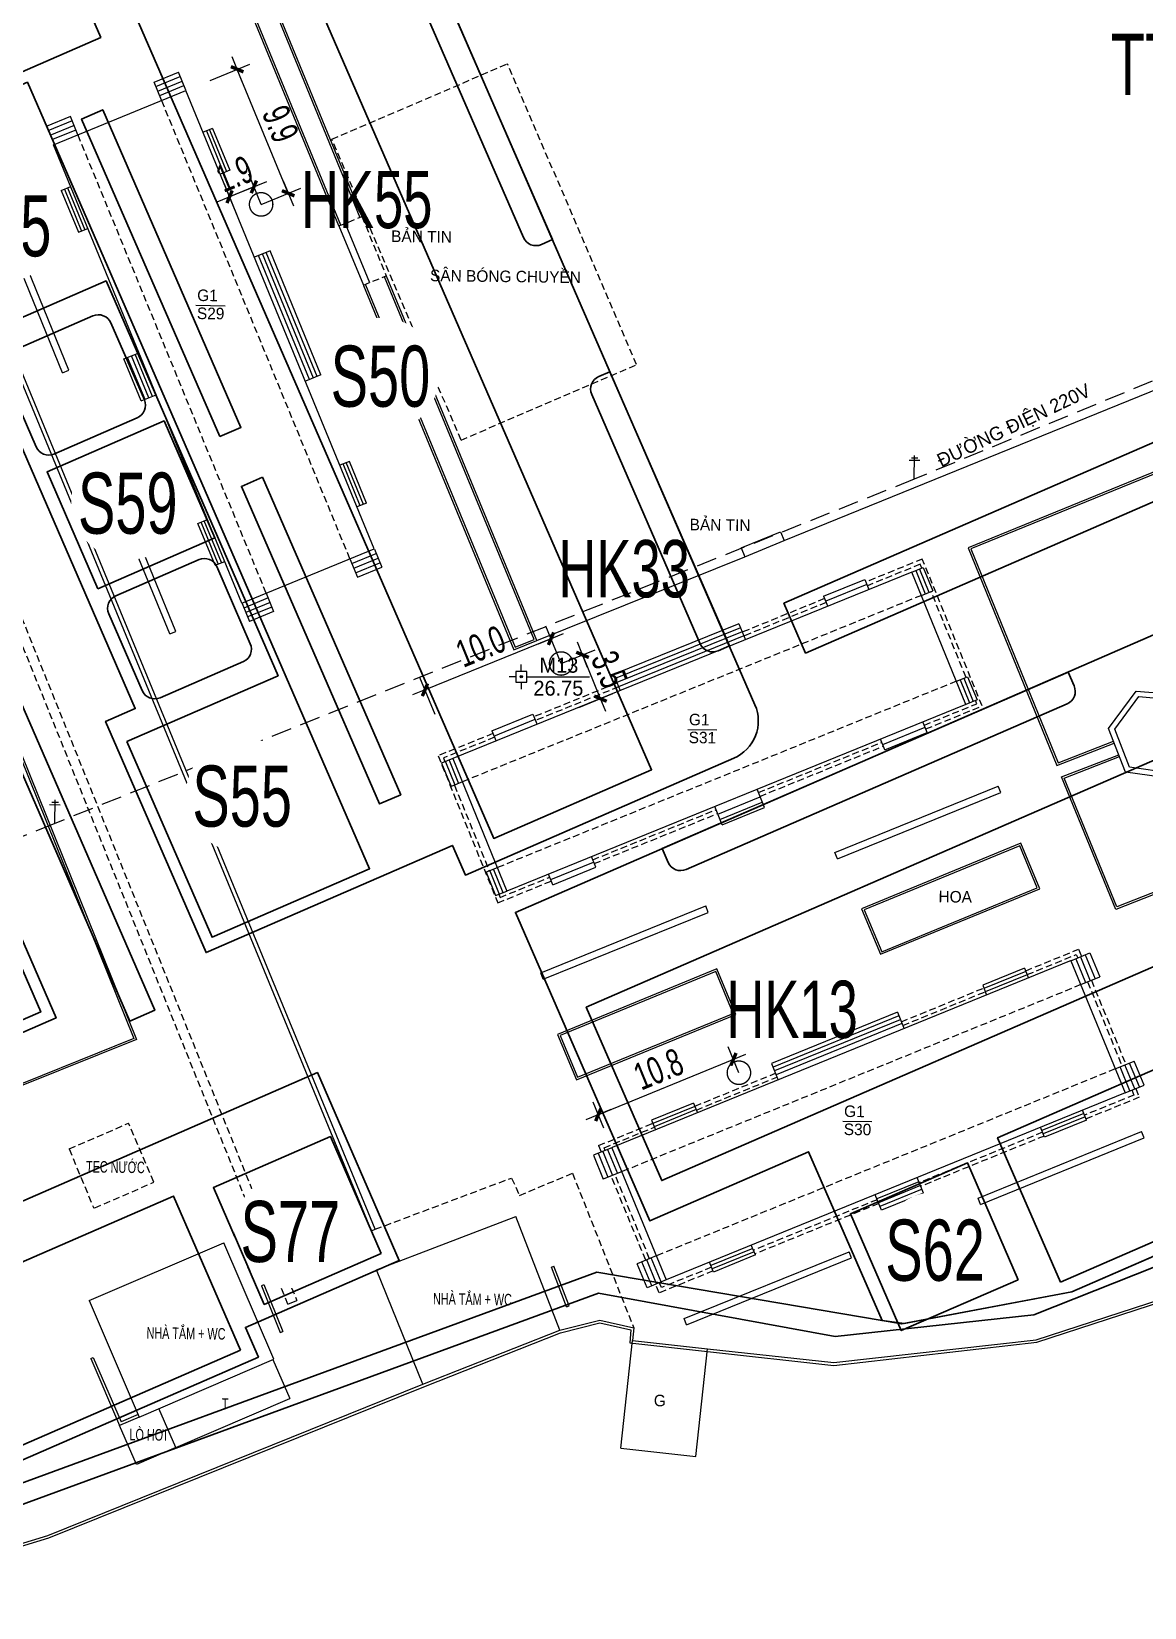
# Model space of a CAD drawing. Header units: inches. Extents: x 496359 to 501064, y 2374078 to 2377203.
# Drawn here: x 496846.4 to 496928.4, y 2376207.2 to 2376323.4 of the extents above; entities that cross this region are included whole.
import ezdxf
from ezdxf.enums import TextEntityAlignment as Align

# ---------------------------------------------------------------- set-up
doc = ezdxf.new("R2010")
doc.units = ezdxf.units.IN
doc.header["$MEASUREMENT"] = 0
doc.linetypes.add('DASHED', pattern=[0.75, 0.5, -0.25])
for name, color, linetype in [('cd', 7, 'Continuous'), ('chu', 6, 'Continuous'), ('MANH', 147, 'Continuous'), ('MOC - DC2', 1, 'Continuous')]:
    doc.layers.add(name, color=color, linetype=linetype)
for name, color, linetype, lineweight in [('EG Text2', 7, 'Continuous', 18), ('ISO', 252, 'Continuous', 20), ('LC Dim', 8, 'Continuous', 18), ('LC Net dam 1', 30, 'Continuous', 30), ('LC Net manh', 239, 'Continuous', 5)]:
    doc.layers.add(name, color=color, linetype=linetype, lineweight=lineweight)
doc.styles.add('dien giai', font='', dxfattribs={"width": 0.8})
doc.styles.add('EG Hai', font='')
doc.styles.add('style1', font='')
doc.styles.get('dien giai').set_extended_font_data('.VnArial NarrowH')
doc.styles.get('EG Hai').set_extended_font_data('.VnArial NarrowH')
doc.styles.get('style1').set_extended_font_data('.VnAvantH')
doc.dimstyles.new('DIM300', dxfattribs={"dimscale": 0.5, "dimtxt": 2, "dimasz": 0.007, "dimexe": 1, "dimexo": 0, "dimgap": 0.4, "dimtad": 1, "dimtoh": 1, "dimdec": 1, "dimzin": 1, "dimdsep": 46, "dimtxsty": 'dien giai', "dimblk": 'rowdim', "dimcen": 2.5, "dimclrd": 256, "dimclre": 256, "dimclrt": 2, "dimazin": 0, "dimtfac": 1, "dimtdec": 1, "dimtix": 1, "dimtmove": 2, "dimatfit": 0, "dimldrblk": 'dot leader', "dimfxl": 2, "dimtolj": 1, "dimtzin": 0, "dimlwd": -1, "dimlwe": -1, "dimarcsym": 1})

# ---------------------------------------------------------------- blocks, each defined once
blk = doc.blocks.new('cdien')
at = {"layer": 'cd', "extrusion": (-0.000518657, 0.000768986, 1)}
for p, q in [((-0.8, 2.78, 0), (0.76, 2.78, 0)), ((-0.46, 3.14, 0), (0.49, 3.14, 0)), ((0, 0), (0, 3.5, 0))]:
    blk.add_line(p, q, dxfattribs=at)
blk = doc.blocks.new('MOC')
at = {"layer": 'MOC - DC2'}
for points in [[(-0.4, 0), (-0.9, 0)], [(0, 0.4), (0, 0.9)], [(0.4, 0), (5.03, 0)], [(0, -0.4), (0, -0.9)]]:
    blk.add_lwpolyline(points, dxfattribs=at)
blk.add_lwpolyline([(-0.4, -0.4), (0.4, -0.4), (0.4, 0.4), (-0.4, 0.4)], close=True, dxfattribs=at)
blk.add_circle((0, 0), 0.0868, dxfattribs=at)
blk = doc.blocks.new('Nền HT mới')
at = {"layer": 'chu', "color": 6, "lineweight": 0, "elevation": -28.38}
for points in [[(130.99, 22.41), (133.14, 22.38)], [(167.23, -8.85), (169.38, -8.88)], [(178.66, -37.72), (180.81, -37.75)]]:
    blk.add_lwpolyline(points, dxfattribs=at)
at = {"layer": 'MANH', "lineweight": 0}
blk.add_line((129.5, -61.77, 1.36), (126.6, -63.02, 1.12), dxfattribs=at)
at = {"layer": 'MANH', "color": 1, "linetype": 'DASHED', "lineweight": 0, "ltscale": 3, "elevation": -28.38}
blk.add_lwpolyline([(296.55, 137.3), (308.63, 107.72), (320.94, 78.75), (295.28, 58.9), (270.43, 45.09), (239.68, 32.37), (209.79, 20.25), (183.93, 9.6), (120.59, -15.78), (90.69, -27.72), (65.23, -38.06), (38.28, -49.14), (9.68, -60.81), (-18.05, -71.82), (-45.98, -83.15), (-74.53, -95.17)], dxfattribs=at)
at = {"layer": 'MANH', "lineweight": 0, "elevation": -28.38}
for points in [[(141.53, 28.26), (134.04, 46.51), (135.72, 47.21), (143.22, 28.95)], [(141.67, 28.32), (134.23, 46.43), (135.64, 47.01), (143.08, 28.89)], [(143.93, -45.81), (108.56, 39.98)], [(144.2, -45.69), (108.83, 40.09)], [(127.91, 38.86), (129.7, 39.6)], [(130.24, 38.27), (129.7, 39.6)], [(128.46, 37.52), (127.91, 38.86)], [(128.04, 38.53), (129.83, 39.27)], [(128.18, 38.2), (129.97, 38.93)], [(128.32, 37.87), (130.11, 38.6)], [(120.5, 34.25), (130.25, 38.25)], [(144.13, 4.46), (130.25, 38.25)], [(121.74, 36.33), (119.95, 35.6)], [(122.29, 34.98), (121.74, 36.33)], [(121.88, 36), (120.08, 35.26)], [(122.01, 35.67), (120.22, 34.93)], [(122.15, 35.33), (120.36, 34.6)], [(132.22, 35.45), (131.52, 35.16)], [(131.76, 35.26), (133.02, 32.18)], [(131.99, 35.35), (133.25, 32.27)], [(132.22, 35.45), (133.48, 32.37)], [(134.38, 0.45), (120.5, 34.25)], [(133.48, 32.37), (132.79, 32.08)], [(121.07, 30.87), (121.77, 31.16)], [(121.07, 30.87), (122.33, 27.79)], [(121.3, 30.96), (122.57, 27.88)], [(121.53, 31.06), (122.8, 27.98)], [(122.33, 27.79), (123.03, 28.08)], [(141.53, 28.26), (143.33, 23.9)], [(141.99, 28.45), (143.79, 24.09)], [(121.17, 17.44), (117.8, 25.71)], [(121.63, 17.63), (118.26, 25.9)], [(136.45, 26.42), (135.3, 25.95)], [(139.37, 16.94), (135.61, 26.08)], [(139.65, 17.05), (135.89, 26.2)], [(139.92, 17.16), (136.17, 26.31)], [(140.2, 17.28), (136.45, 26.42)], [(143.34, 23.87), (154.43, -2.99), (156.11, -2.29), (145.03, 24.56)], [(143.48, 23.93), (154.51, -2.79), (155.92, -2.21), (144.89, 24.51)], [(174.33, 5.07), (215.58, 21.84)], [(125.69, 18.46), (126.8, 18.92)], [(127.51, 15.59), (126.24, 18.69)], [(127.79, 15.7), (126.52, 18.8)], [(121.17, 17.44), (121.63, 17.63)], [(126.96, 15.36), (125.69, 18.46)], [(127.24, 15.48), (125.96, 18.57)], [(140.2, 17.28), (139.06, 16.81)], [(126.96, 15.36), (128.07, 15.82)], [(142.3, 10.91), (141.6, 10.63)], [(143.1, 7.64), (141.83, 10.72)], [(143.33, 7.74), (142.06, 10.82)], [(143.56, 7.83), (142.3, 10.91)], [(124.11, 10.26), (124.58, 10.45)], [(129.06, -1.81), (124.11, 10.26)], [(129.52, -1.62), (124.58, 10.45)], [(204.27, -7.67), (208.62, -5.97), (201.98, 10.29), (187.89, 4.54), (194.44, -11.51), (198.67, -9.86)], [(204.22, -7.53), (208.42, -5.89), (201.9, 10.1), (188.09, 4.46), (194.52, -11.31), (198.61, -9.72)], [(143.56, 7.83), (142.86, 7.55)], [(131.14, 6.33), (131.84, 6.62)], [(132.41, 3.26), (131.14, 6.33)], [(132.64, 3.35), (131.38, 6.43)], [(132.87, 3.45), (131.61, 6.52)], [(171.17, 4.53), (174.06, 5.72)], [(171.44, 3.87), (174.33, 5.07)], [(174.06, 5.72), (174.33, 5.07)], [(132.41, 3.26), (133.11, 3.54)], [(134.38, 0.45), (144.13, 4.46)], [(142.34, 3.72), (142.89, 2.37)], [(142.48, 3.37), (144.27, 4.11)], [(142.62, 3.04), (144.41, 3.77)], [(144.14, 4.43), (144.68, 3.11)], [(156.11, -2.29), (171.44, 3.87)], [(171.17, 4.53), (171.44, 3.87)], [(142.75, 2.7), (144.55, 3.44)], [(142.89, 2.37), (144.68, 3.11)], [(183.76, 2.75), (149.93, -11)], [(183.76, 2.75), (184.59, 3.08)], [(187.72, -7.01), (183.76, 2.75)], [(184.04, 2.86), (184.73, 1.14)], [(184.31, 2.97), (185.01, 1.26)], [(184.59, 3.08), (185.29, 1.37)], [(136.17, 1.19), (136.72, -0.16)], [(177.24, 0.97), (180.29, 2.21)], [(180.44, 1.83), (177.4, 0.6)], [(180.29, 2.21), (180.59, 1.46)], [(184.45, 1.03), (185.29, 1.37)], [(134.39, 0.43), (134.93, -0.9)], [(136.31, 0.84), (134.52, 0.1)], [(136.45, 0.51), (134.66, -0.23)], [(136.59, 0.17), (134.79, -0.56)], [(177.24, 0.97), (177.55, 0.22)], [(136.72, -0.16), (134.93, -0.9)], [(171, -1.06), (161.77, -4.81)], [(171, -1.06), (171.48, -2.24)], [(129.06, -1.81), (129.52, -1.62)], [(171.12, -1.35), (161.89, -5.1)], [(171.24, -1.65), (162.01, -5.4)], [(171.36, -1.95), (162.13, -5.7)], [(161.77, -4.81), (162.25, -5.99)], [(187.03, -5.3), (187.86, -4.96)], [(187.3, -5.19), (188, -6.9)], [(187.58, -5.07), (188.28, -6.79)], [(187.86, -4.96), (188.56, -6.67)], [(188.56, -6.67), (187.72, -7.01)], [(204.63, -8.53), (208.97, -6.85), (212.97, -16.54), (198.77, -22.12), (194.77, -12.35), (199, -10.71)], [(152.8, -8.96), (155.83, -7.73)], [(152.95, -9.34), (155.98, -8.1)], [(187.72, -7.01), (153.9, -20.76)], [(155.83, -7.73), (156.14, -8.48)], [(204.68, -8.67), (208.88, -7.04), (212.77, -16.46), (198.85, -21.93), (194.97, -12.44), (199.05, -10.85)], [(152.8, -8.96), (153.11, -9.71)], [(181.6, -9.96), (184.73, -8.69)], [(181.76, -10.35), (184.89, -9.08)], [(184.89, -9.08), (184.57, -8.29)], [(181.76, -10.35), (181.44, -9.56)], [(149.93, -11), (149.1, -11.34)], [(149.1, -11.34), (149.8, -13.05)], [(149.38, -11.23), (150.07, -12.94)], [(149.66, -11.11), (150.35, -12.83)], [(149.93, -11), (153.9, -20.76)], [(150.63, -12.71), (149.8, -13.05)], [(169.45, -15.09), (172.57, -13.82)], [(172.89, -14.61), (172.34, -13.26)], [(178.07, -17.92), (190.12, -13.03)], [(178.26, -18.38), (190.31, -13.49)], [(190.31, -13.49), (190.12, -13.03)], [(169.77, -15.88), (169.22, -14.53)], [(169.61, -15.48), (172.73, -14.22)], [(169.77, -15.88), (172.89, -14.61)], [(191.79, -17.24), (180.03, -22.07), (181.45, -25.42), (193.17, -20.6), (191.79, -17.24)], [(160.45, -19.01), (160.13, -18.22)], [(178.26, -18.38), (178.07, -17.92)], [(153.2, -19.04), (152.37, -19.38)], [(152.37, -19.38), (153.07, -21.1)], [(152.65, -19.27), (153.34, -20.98)], [(152.93, -19.16), (153.62, -20.87)], [(157.3, -20.3), (156.98, -19.51)], [(157.14, -19.9), (160.29, -18.62)], [(157.3, -20.3), (160.45, -19.01)], [(153.07, -21.1), (153.9, -20.76)], [(156.4, -26.79), (168.56, -21.86)], [(168.75, -22.33), (168.56, -21.86)], [(156.59, -27.25), (168.75, -22.33)], [(195.47, -25.9), (196.87, -25.32)], [(196.52, -25.47), (197.25, -27.23)], [(196.87, -25.32), (197.59, -27.09)], [(169.39, -26.5), (157.63, -31.33), (159.04, -34.68), (170.77, -29.86), (169.39, -26.5)], [(195.49, -25.89), (161.67, -39.67)], [(192.06, -26.44), (188.97, -27.7)], [(192.15, -26.69), (189.06, -27.94)], [(192.06, -26.44), (192.35, -27.17)], [(195.47, -25.9), (199.46, -35.63)], [(195.83, -25.75), (196.55, -27.51)], [(196.18, -25.61), (196.9, -27.37)], [(156.59, -27.25), (156.4, -26.79)], [(188.97, -27.7), (189.26, -28.43)], [(192.25, -26.93), (189.16, -28.19)], [(196.19, -27.66), (197.59, -27.09)], [(182.68, -29.69), (173.4, -33.47)], [(182.79, -29.96), (173.52, -33.74)], [(182.68, -29.69), (183.18, -30.91)], [(182.9, -30.24), (173.63, -34.02)], [(183.02, -30.52), (173.74, -34.3)], [(173.4, -33.47), (173.9, -34.69)], [(198.74, -33.87), (200.14, -33.29)], [(200.17, -35.34), (199.45, -33.58)], [(200.52, -35.2), (199.79, -33.44)], [(200.86, -35.06), (200.14, -33.29)], [(199.82, -35.48), (199.1, -33.72)], [(199.46, -35.63), (165.64, -49.42)], [(199.46, -35.63), (200.86, -35.06)], [(167.66, -36.39), (164.57, -37.65)], [(167.76, -36.63), (164.67, -37.89)], [(167.85, -36.87), (164.76, -38.13)], [(167.66, -36.39), (167.95, -37.11)], [(196.42, -37.15), (193.33, -38.41)], [(196.62, -37.64), (196.32, -36.91)], [(164.57, -37.65), (164.86, -38.37)], [(193.53, -38.9), (193.23, -38.17)], [(196.52, -37.4), (193.43, -38.65)], [(196.62, -37.64), (193.53, -38.9)], [(188.63, -43.4), (200.68, -38.48)], [(188.82, -43.86), (200.87, -38.94)], [(200.87, -38.94), (200.68, -38.48)], [(161.69, -39.66), (160.29, -40.23)], [(160.29, -40.23), (161, -42)], [(160.64, -40.09), (161.35, -41.86)], [(160.98, -39.95), (161.7, -41.72)], [(161.33, -39.81), (162.05, -41.58)], [(161.65, -39.68), (165.64, -49.42)], [(162.41, -41.43), (161, -42)], [(184.27, -42.18), (181.17, -43.45)], [(184.38, -42.46), (181.28, -43.73)], [(184.5, -42.74), (181.4, -44)], [(184.61, -43.02), (184.14, -41.87)], [(181.51, -44.28), (181.04, -43.14)], [(184.61, -43.02), (181.51, -44.28)], [(188.82, -43.86), (188.63, -43.4)], [(144.3, -48.68), (154.57, -44.75)], [(157.8, -53.12), (154.57, -44.75)], [(143.93, -45.81), (144.2, -45.69)], [(123.12, -50.95), (133.05, -46.68)], [(136.74, -55.26), (133.05, -46.68)], [(166.96, -52.27), (179.13, -47.34)], [(172.02, -47.1), (168.93, -48.36)], [(172.12, -47.34), (169.03, -48.6)], [(172.22, -47.58), (169.13, -48.84)], [(172.22, -47.58), (171.92, -46.86)], [(179.31, -47.8), (179.13, -47.34)], [(147.71, -57.11), (144.3, -48.68)], [(157.19, -48.48), (157.37, -48.41)], [(158.3, -51.4), (157.19, -48.48)], [(158.49, -51.33), (157.37, -48.41)], [(164.91, -47.65), (163.51, -48.24)], [(164.24, -50), (163.51, -48.24)], [(164.59, -49.85), (163.86, -48.09)], [(164.94, -49.71), (164.21, -47.95)], [(165.28, -49.57), (164.55, -47.8)], [(167.15, -52.73), (179.31, -47.8)], [(169.13, -48.84), (168.83, -48.12)], [(135.82, -49.85), (136, -49.77)], [(135.82, -49.85), (137.2, -53.29)], [(136, -49.77), (137.39, -53.22)], [(165.64, -49.42), (164.24, -50)], [(123.12, -50.95), (126.81, -59.53)], [(137.77, -51.22), (138.42, -50.94)], [(158.3, -51.4), (158.49, -51.33)], [(167.15, -52.73), (166.96, -52.27)], [(137.2, -53.29), (137.39, -53.22)], [(162.3, -61.83), (163.17, -53.88)], [(163.17, -53.88), (168.7, -54.49)], [(167.83, -62.44), (168.7, -54.49)], [(123.25, -55.22), (123.43, -55.14)], [(123.25, -55.22), (125.37, -60.15)], [(123.43, -55.14), (125.47, -59.88)], [(126.81, -59.53), (136.74, -55.26)], [(136.66, -55.29), (137.9, -58.17)], [(129.5, -61.77), (128.27, -58.9)], [(129.51, -61.78), (137.9, -58.17)], [(126.81, -59.53), (125.37, -60.15)], [(126.6, -63.02), (125.37, -60.15)], [(126.73, -59.34), (125.47, -59.88)], [(162.3, -61.83), (167.83, -62.44)]]:
    blk.add_lwpolyline(points, dxfattribs=at)
at = {"layer": 'MANH', "color": 5, "linetype": 'DASHED', "lineweight": 0, "elevation": -28.38}
for points in [[(137.77, -51.22), (100.68, 40.86), (101.33, 41.14), (138.42, -50.94)], [(188.93, -7.12), (184.52, 3.71), (180.36, 2.02)], [(184.48, 3.04), (184.36, 3.32), (180.47, 1.74)], [(187.74, -5.01), (185.17, 1.32)], [(177.32, 0.79), (171.25, -1.68)], [(177.43, 0.51), (171.37, -1.96)], [(162.02, -5.43), (155.91, -7.92)], [(162.14, -5.71), (156.02, -8.19)], [(184.67, -8.53), (188.54, -6.96)], [(188.54, -6.96), (188.44, -6.72)], [(184.78, -8.81), (188.93, -7.12)], [(152.88, -9.15), (148.84, -10.79)], [(152.99, -9.43), (149.23, -10.95)], [(172.44, -13.5), (181.54, -9.8)], [(172.55, -13.78), (181.65, -10.08)], [(148.84, -10.79), (153.24, -21.63), (157.19, -20.02)], [(149.23, -10.95), (149.34, -11.24)], [(150.04, -12.95), (152.61, -19.28)], [(160.23, -18.46), (169.31, -14.77)], [(160.34, -18.74), (169.43, -15.05)], [(153.31, -21), (153.4, -21.23), (157.07, -19.74)], [(192.14, -26.64), (196.04, -25.05), (196.25, -25.58)], [(192.25, -26.92), (195.87, -25.44), (195.98, -25.69)], [(196.7, -27.45), (199.24, -33.66)], [(196.98, -27.34), (199.52, -33.55)], [(182.97, -30.4), (189.05, -27.91)], [(183.08, -30.67), (189.16, -28.18)], [(167.75, -36.62), (173.7, -34.19)], [(167.87, -36.9), (173.81, -34.47)], [(199.97, -35.42), (200.12, -35.8), (196.47, -37.28)], [(200.25, -35.31), (200.51, -35.96), (196.59, -37.56)], [(160.87, -40), (160.67, -39.52), (164.66, -37.88)], [(161.15, -39.89), (161.07, -39.68), (164.78, -38.16)], [(193.38, -38.54), (184.3, -42.25)], [(193.5, -38.82), (184.41, -42.52)], [(164.14, -47.97), (161.59, -41.76)], [(164.42, -47.86), (161.87, -41.65)], [(181.19, -43.51), (172.08, -47.23)], [(181.31, -43.79), (172.19, -47.5)], [(169.1, -48.76), (165.13, -50.38)], [(168.98, -48.49), (165.29, -49.99), (165.14, -49.62)], [(165.13, -50.38), (164.87, -49.74)]]:
    blk.add_lwpolyline(points, dxfattribs=at)
at = {"layer": 'MANH', "linetype": 'DASHED', "lineweight": 0, "elevation": -28.38}
for points in [[(141.01, 34.65), (153.95, 40.21)], [(163.47, 18.04), (153.95, 40.21)], [(142.34, 3.72), (128.46, 37.52)], [(136.17, 1.19), (122.29, 34.98)], [(150.53, 12.48), (141.01, 34.65)], [(141.53, 28.26), (143.22, 28.95)], [(143.22, 28.95), (145.02, 24.59)], [(143.33, 23.9), (145.02, 24.59)], [(150.53, 12.48), (163.47, 18.04)], [(184.45, 1.03), (150.63, -12.71)], [(187.03, -5.3), (153.2, -19.04)], [(196.21, -27.66), (162.39, -41.44)], [(198.74, -33.87), (164.92, -47.65)], [(121.65, -39.77), (126.02, -37.87)], [(127.9, -42.22), (126.02, -37.87)], [(121.65, -39.77), (123.46, -44.14)], [(123.53, -44.11), (127.9, -42.22)]]:
    blk.add_lwpolyline(points, dxfattribs=at)
at = {"layer": 'MANH', "lineweight": 0, "elevation": -28.38}
for points in [[(115.47, -36.18), (87.8, 32.33), (98.84, 37.14), (126.61, -31.71)], [(115.55, -35.99), (87.99, 32.25), (98.76, 36.95), (126.42, -31.63)], [(198.24, -8.77), (200.29, -6.02), (203.71, -6.31), (205.16, -9.82), (203.04, -12.48), (199.5, -12)], [(198.7, -8.83), (200.48, -6.43), (203.44, -6.69), (204.7, -9.76), (202.87, -12.06), (199.79, -11.63)], [(191.71, -17.43), (180.23, -22.15), (181.53, -25.23), (192.98, -20.52)], [(169.31, -26.7), (157.83, -31.41), (159.12, -34.49), (170.57, -29.78)]]:
    blk.add_lwpolyline(points, close=True, dxfattribs=at)
at = {"layer": 'MANH', "color": 3, "linetype": 'DASHED', "lineweight": 0, "elevation": -28.38}
blk.add_lwpolyline([(144.2, -45.69), (154.25, -41.91), (154.83, -43.19), (158.74, -41.56), (163.25, -52.95)], dxfattribs=at)
at = {"layer": 'MANH', "color": 4, "lineweight": 0, "elevation": -28.38}
for points in [[(103.9, -73.39), (120.14, -68.44), (147.78, -57.3), (157.86, -53.31), (160.75, -52.59), (163.03, -53.11), (162.96, -54.06), (168.68, -54.69), (178, -55.72), (192.96, -54.02), (207.53, -49.28), (207.54, -48.54), (210.2, -47.37), (211.77, -47.15)], [(103.83, -73.21), (120.07, -68.25), (120.07, -68.25), (120.07, -68.25), (147.71, -57.11), (157.8, -53.12), (160.75, -52.38), (163.25, -52.95), (163.17, -53.88), (168.7, -54.49), (178, -55.52), (192.92, -53.83), (207.33, -49.14), (207.34, -48.41), (210.12, -47.18), (211.59, -47)]]:
    blk.add_lwpolyline(points, dxfattribs=at)
at = {"layer": 'MOC - DC2', "lineweight": 0}
blk.add_point((154.97, -4.97, -1.63), dxfattribs=at)
at = {"layer": 'cd', "lineweight": 0, "xscale": 0.5, "yscale": 0.5, "zscale": 0.5, "rotation": 359.2672157837458}
for p in [(183.93, 9.6, -0.62), (120.59, -15.78, 0.83)]:
    blk.add_blockref('cdien', p, dxfattribs=at)
at = {"layer": 'MOC - DC2', "lineweight": 0}
blk.add_blockref('MOC', (154.97, -4.97, -1.63), dxfattribs=at)
at = {"layer": 'chu', "color": 6, "lineweight": 0, "style": 'style1'}
for s, height, rotation, p in [('b¶n tin', 0.85, 359.2672, (145.37, 27.08, -28.38)), ('S¢N BãNG CHUYÒN', 0.85, 359.2672, (148.24, 24.19, -57.74)), ('G1', 0.85, 359.2672, (131.08, 22.73, -28.38)), ('S29', 0.85, 359.2672, (131.06, 21.4, -28.38)), ('§¦êNG §IÖN 220V', 1, 25.5934, (185.91, 10.46, -55.15)), ('b¶n tin', 0.85, 359.2672, (167.37, 5.83, -28.38)), ('G1', 0.85, 359.2672, (167.32, -8.54, -28.38)), ('S31', 0.85, 359.2672, (167.3, -9.86, -28.38)), ('hoa', 0.85, 359.2672, (185.71, -21.59, -56.15)), ('G1', 0.85, 359.2672, (178.75, -37.41, -28.38)), ('S30', 0.85, 359.2672, (178.73, -38.74, -28.38)), ('G', 0.85, 359.2672, (164.73, -58.73, -28.38))]:
    blk.add_text(s, height=height, rotation=rotation, dxfattribs=at).set_placement(p)
at = {"layer": 'chu', "color": 6, "lineweight": 0, "style": 'style1', "width": 0.7}
for s, p in [('tec N¦íC', (122.89, -41.5, -28.38)), ('NHµ T¾M + WC', (148.46, -51.23, -28.38)), ('NHµ T¾M + WC', (127.35, -53.75, -28.38)), ('T', (132.89, -58.99, -28.38)), ('Lß H¥I', (126.09, -61.24, -28.38))]:
    blk.add_text(s, height=0.85, rotation=359.2672, dxfattribs=at).set_placement(p)
at = {"layer": 'MOC - DC2', "lineweight": 0, "style": 'style1'}
for s, p in [('M13', (156.31, -4.67, -1.63)), ('26.75', (155.86, -6.36, -1.63))]:
    blk.add_text(s, height=1.1, dxfattribs=at).set_placement(p)
blk = doc.blocks.new('rowdim')
blk.add_line((-200, 0), (200, 0))
at = {"const_width": 50}
blk.add_lwpolyline([(-71, -71), (71, 71)], dxfattribs=at)
blk = doc.blocks.new('*D390')
at = {"layer": 'Defpoints', "color": 0, "transparency": 16777216}
for p in [(496898.52, 2376246.62), (496888.16, 2376243.52), (496888.57, 2376242.54)]:
    blk.add_point(p, dxfattribs=at)
at = {"layer": 'LC Dim', "transparency": 16777216}
for p, q in [((496898.12, 2376247.6), (496888.17, 2376243.52)), ((496898.52, 2376246.62), (496897.74, 2376248.53)), ((496888.57, 2376242.54), (496887.78, 2376244.45))]:
    blk.add_line(p, q, dxfattribs=at)
at = {"layer": 'LC Dim', "transparency": 16777216, "xscale": 0.005, "yscale": 0.005, "zscale": 0.005}
for p, rotation in [((496898.12, 2376247.61), 22.29345964971501), ((496888.16, 2376243.52), 202.293459649715)]:
    blk.add_blockref('rowdim', p, dxfattribs=dict(at, rotation=rotation))
at = {"layer": 'LC Dim', "color": 2, "transparency": 16777216, "insert": (496892.6, 2376246.88), "char_height": 2, "attachment_point": 5, "rotation": 22.2935, "style": 'dien giai'}
blk.add_mtext('\\A1;10.8', dxfattribs=at)
blk = doc.blocks.new('dot leader')
at = {"const_width": 50}
blk.add_lwpolyline([(-25, 0, 1), (25, 0, 1)], format="xyb", close=True, dxfattribs=at)
blk = doc.blocks.new('*D391')
at = {"layer": 'Defpoints', "color": 0, "transparency": 16777216}
for p in [(496885.42, 2376276.78), (496875.39, 2376274.84), (496876.14, 2376273.01)]:
    blk.add_point(p, dxfattribs=at)
at = {"layer": 'LC Dim', "transparency": 16777216}
for p, q in [((496885.42, 2376276.78), (496884.3, 2376279.54)), ((496884.67, 2376278.61), (496875.4, 2376274.84)), ((496876.14, 2376273.01), (496875.02, 2376275.76))]:
    blk.add_line(p, q, dxfattribs=at)
at = {"layer": 'LC Dim', "transparency": 16777216, "xscale": 0.005, "yscale": 0.005, "zscale": 0.005}
for p, rotation in [((496884.68, 2376278.61), 22.11632298262093), ((496875.39, 2376274.84), 202.1163229826209)]:
    blk.add_blockref('rowdim', p, dxfattribs=dict(at, rotation=rotation))
at = {"layer": 'LC Dim', "color": 2, "transparency": 16777216, "insert": (496879.5, 2376278.04), "char_height": 2, "attachment_point": 5, "rotation": 22.1163, "style": 'dien giai'}
blk.add_mtext('\\A1;10.0', dxfattribs=at)
blk = doc.blocks.new('*D392')
at = {"layer": 'Defpoints', "color": 0, "transparency": 16777216}
for p in [(496885.42, 2376276.78), (496888.32, 2376274.19), (496886.74, 2376273.55)]:
    blk.add_point(p, dxfattribs=at)
at = {"layer": 'LC Dim', "transparency": 16777216}
for p, q in [((496885.42, 2376276.78), (496887.93, 2376277.8)), ((496887, 2376277.42), (496888.31, 2376274.19)), ((496886.74, 2376273.55), (496889.24, 2376274.57))]:
    blk.add_line(p, q, dxfattribs=at)
at = {"layer": 'LC Dim', "transparency": 16777216, "xscale": 0.005, "yscale": 0.005, "zscale": 0.005}
for p, rotation in [((496887, 2376277.42), 112.1163229846994), ((496888.32, 2376274.19), 292.1163229846994)]:
    blk.add_blockref('rowdim', p, dxfattribs=dict(at, rotation=rotation))
at = {"layer": 'LC Dim', "color": 2, "transparency": 16777216, "insert": (496888.98, 2376276.34), "char_height": 2, "attachment_point": 5, "rotation": 292.1163, "style": 'dien giai'}
blk.add_mtext('\\A1;3.5', dxfattribs=at)
blk = doc.blocks.new('*D393')
at = {"layer": 'Defpoints', "color": 0, "transparency": 16777216}
for p in [(496859.56, 2376319.76), (496861.55, 2376320.58), (496863.31, 2376310.62)]:
    blk.add_point(p, dxfattribs=at)
at = {"layer": 'LC Dim', "transparency": 16777216}
for p, q in [((496859.56, 2376319.76), (496862.48, 2376320.96)), ((496865.3, 2376311.44), (496861.55, 2376320.57)), ((496863.31, 2376310.62), (496866.23, 2376311.82))]:
    blk.add_line(p, q, dxfattribs=at)
at = {"layer": 'LC Dim', "transparency": 16777216, "xscale": 0.005, "yscale": 0.005, "zscale": 0.005}
for p, rotation in [((496861.55, 2376320.58), 112.3253636338971), ((496865.31, 2376311.44), 292.325363633897)]:
    blk.add_blockref('rowdim', p, dxfattribs=dict(at, rotation=rotation))
at = {"layer": 'LC Dim', "color": 2, "transparency": 16777216, "insert": (496864.74, 2376316.55), "char_height": 2, "attachment_point": 5, "rotation": 292.3254, "style": 'dien giai'}
blk.add_mtext('\\A1;9.9', dxfattribs=at)
blk = doc.blocks.new('*D394')
at = {"layer": 'Defpoints', "color": 0, "transparency": 16777216}
for p in [(496860.99, 2376311.18), (496863.31, 2376310.62), (496861.52, 2376309.88)]:
    blk.add_point(p, dxfattribs=at)
at = {"layer": 'LC Dim', "transparency": 16777216}
for p, q in [((496863.31, 2376310.62), (496862.4, 2376312.84)), ((496861.52, 2376309.88), (496860.61, 2376312.1)), ((496862.78, 2376311.91), (496860.99, 2376311.18)), ((496862.79, 2376311.91), (496862.79, 2376311.92)), ((496860.99, 2376311.17), (496860.98, 2376311.17))]:
    blk.add_line(p, q, dxfattribs=at)
at = {"layer": 'LC Dim', "transparency": 16777216, "xscale": 0.005, "yscale": 0.005, "zscale": 0.005}
for p, rotation in [((496862.78, 2376311.91), 202.3253636293935), ((496860.99, 2376311.18), 22.3253636293935)]:
    blk.add_blockref('rowdim', p, dxfattribs=dict(at, rotation=rotation))
at = {"layer": 'LC Dim', "color": 2, "transparency": 16777216, "insert": (496861.35, 2376312.86), "char_height": 2, "attachment_point": 5, "rotation": 22.3254, "style": 'dien giai'}
blk.add_mtext('\\A1;1.9', dxfattribs=at)

msp = doc.modelspace()

# ---------------------------------------------------------------- linework, layer by layer
at = {"layer": 'LC Net dam 1'}
for points in [[(496884.79, 2376308.02), (496876.08, 2376328.03), (496875.26, 2376327.67, 0.414214), (496874.74, 2376326.35), (496882.65, 2376308.18, 0.414214), (496883.97, 2376307.66)], [(496897.82, 2376278.08), (496897, 2376277.72, -0.414214), (496895.68, 2376278.24), (496887.68, 2376296.61, -0.414214), (496888.2, 2376297.93), (496889.02, 2376298.29)], [(496922.78, 2376276.15), (496892.87, 2376263.14), (496893.32, 2376262.11, 0.414214), (496894.63, 2376261.6), (496922.71, 2376273.81, 0.414214), (496923.23, 2376275.13)]]:
    msp.add_lwpolyline(points, format="xyb", close=True, dxfattribs=at)
for points in [[(496860.27, 2376293.5), (496850.08, 2376316.91), (496851.64, 2376317.59), (496861.83, 2376294.18)], [(496975.07, 2376308.72), (496973.47, 2376312.39), (496901.84, 2376281.22), (496903.44, 2376277.55)], [(496973.95, 2376273.96), (496968.38, 2376286.74), (496887.28, 2376251.45), (496892.84, 2376238.67)]]:
    msp.add_lwpolyline(points, close=True, dxfattribs=at)
at = {"layer": 'LC Net dam 1', "const_width": 0.1}
for points in [[(496862.45, 2376310.62, 1), (496864.18, 2376310.62, 1)], [(496884.56, 2376276.78, 1), (496886.28, 2376276.78, 1)], [(496897.66, 2376246.62, 1), (496899.39, 2376246.62, 1)]]:
    msp.add_lwpolyline(points, format="xyb", close=True, dxfattribs=at)

# ---------------------------------------------------------------- block references
at = {"layer": 'LC Net manh'}
msp.add_blockref('Nền HT mới', (496727.52, 2376280.77, 2.92), dxfattribs=at)

# ---------------------------------------------------------------- texts
at = {"layer": 'EG Text2', "style": 'EG Hai', "width": 0.8}
for s, p in [('hk55', (496871.1, 2376310.98, -25.45)), ('hk33', (496890.07, 2376283.77, 55.69)), ('hk13', (496902.45, 2376251.29, -0.04))]:
    msp.add_text(s, height=4.224, rotation=0, dxfattribs=at).set_placement(p, align=Align.MIDDLE_CENTER)

# ---------------------------------------------------------------- dimensions: what is measured, and where the dimension line sits
at = {"layer": 'LC Dim'}
for p1, p2, distance, picture, middle in [((496863.31, 2376310.62, -25.45), (496859.56, 2376319.76, -25.45), -2.16, '*D393', (496864.74, 2376316.55, -25.45)), ((496863.31, 2376310.62, -25.45), (496861.52, 2376309.88, -25.45), -1.4, '*D394', (496861.35, 2376312.86, -25.45)), ((496885.42, 2376276.78, -25.45), (496876.14, 2376273.01, -25.45), -1.98, '*D391', (496879.5, 2376278.04, -25.45)), ((496885.42, 2376276.78, -25.45), (496886.74, 2376273.55, -25.45), 1.71, '*D392', (496888.98, 2376276.34, -25.45)), ((496898.52, 2376246.62, -25.45), (496888.57, 2376242.54, -25.45), -1.06, '*D390', (496892.6, 2376246.88, -25.45))]:
    dim = msp.add_aligned_dim(p1=p1, p2=p2, distance=distance, dimstyle='DIM300', override={"dimscale": 1, "dimasz": 0.005, "dimpost": ''}, dxfattribs=at)
    dim.commit()
    dim.dimension.update_dxf_attribs({"geometry": picture, "text_midpoint": middle})

# ---------------------------------------------------------------- next in the draw order: wipeouts: each hides what was drawn before it
at = {"ltscale": 500}
for points, z in [([(496926.68, 2376318), (496926.21, 2376318.55), (496925.96, 2376318.95), (496925.73, 2376319.44), (496925.56, 2376319.97), (496925.46, 2376320.46), (496925.43, 2376320.9), (496925.45, 2376321.43), (496925.51, 2376321.83), (496925.67, 2376322.41), (496925.8, 2376322.72), (496926.02, 2376323.16), (496926.28, 2376323.55), (496926.66, 2376323.99), (496927.07, 2376324.35), (496927.54, 2376324.67), (496928, 2376324.9), (496928.43, 2376325.06), (496928.83, 2376325.16), (496929.33, 2376325.23), (496929.77, 2376325.24), (496930.18, 2376325.21), (496930.72, 2376325.11), (496931.13, 2376324.98), (496931.51, 2376324.82), (496932.1, 2376324.47), (496932.36, 2376324.28), (496932.66, 2376324.01), (496932.91, 2376323.73), (496933.18, 2376323.38), (496933.42, 2376322.97), (496933.58, 2376322.63), (496933.71, 2376322.28), (496933.83, 2376321.82), (496933.89, 2376321.42), (496933.9, 2376320.84), (496933.85, 2376320.29), (496933.75, 2376319.86), (496933.63, 2376319.51), (496933.44, 2376319.06), (496933.22, 2376318.68), (496933.01, 2376318.4), (496932.67, 2376318.01), (496932.41, 2376317.77), (496932, 2376317.46), (496931.72, 2376317.29), (496931.47, 2376317.17), (496931.17, 2376317.04), (496930.82, 2376316.92), (496930.49, 2376316.84), (496930.14, 2376316.79), (496929.79, 2376316.77), (496929.5, 2376316.77), (496929.07, 2376316.81), (496928.7, 2376316.88), (496928.3, 2376316.99), (496927.9, 2376317.15), (496927.43, 2376317.41), (496927.21, 2376317.55), (496926.9, 2376317.79)], -318.99), ([(496841.27, 2376306.1), (496840.81, 2376306.65), (496840.56, 2376307.05), (496840.32, 2376307.55), (496840.15, 2376308.08), (496840.06, 2376308.57), (496840.03, 2376309.01), (496840.05, 2376309.54), (496840.11, 2376309.94), (496840.27, 2376310.52), (496840.39, 2376310.83), (496840.61, 2376311.26), (496840.88, 2376311.66), (496841.26, 2376312.1), (496841.67, 2376312.46), (496842.14, 2376312.77), (496842.59, 2376313), (496843.03, 2376313.16), (496843.42, 2376313.26), (496843.93, 2376313.33), (496844.36, 2376313.34), (496844.77, 2376313.31), (496845.31, 2376313.21), (496845.72, 2376313.09), (496846.11, 2376312.92), (496846.7, 2376312.58), (496846.96, 2376312.38), (496847.25, 2376312.11), (496847.51, 2376311.84), (496847.77, 2376311.49), (496848.02, 2376311.07), (496848.18, 2376310.73), (496848.31, 2376310.38), (496848.42, 2376309.93), (496848.48, 2376309.53), (496848.5, 2376308.95), (496848.44, 2376308.4), (496848.34, 2376307.96), (496848.23, 2376307.61), (496848.03, 2376307.17), (496847.81, 2376306.79), (496847.61, 2376306.5), (496847.27, 2376306.12), (496847, 2376305.88), (496846.6, 2376305.57), (496846.32, 2376305.4), (496846.07, 2376305.27), (496845.76, 2376305.14), (496845.41, 2376305.03), (496845.08, 2376304.95), (496844.73, 2376304.9), (496844.38, 2376304.87), (496844.09, 2376304.87), (496843.66, 2376304.91), (496843.3, 2376304.98), (496842.89, 2376305.1), (496842.5, 2376305.25), (496842.02, 2376305.51), (496841.8, 2376305.66), (496841.5, 2376305.9)], -258.76), ([(496869.2, 2376295.02), (496868.73, 2376295.57), (496868.48, 2376295.97), (496868.25, 2376296.47), (496868.08, 2376296.99), (496867.99, 2376297.49), (496867.95, 2376297.93), (496867.97, 2376298.45), (496868.04, 2376298.86), (496868.19, 2376299.43), (496868.32, 2376299.75), (496868.54, 2376300.18), (496868.81, 2376300.58), (496869.19, 2376301.01), (496869.59, 2376301.37), (496870.06, 2376301.69), (496870.52, 2376301.92), (496870.95, 2376302.08), (496871.35, 2376302.18), (496871.85, 2376302.25), (496872.29, 2376302.26), (496872.7, 2376302.23), (496873.24, 2376302.13), (496873.65, 2376302), (496874.03, 2376301.84), (496874.62, 2376301.49), (496874.88, 2376301.3), (496875.18, 2376301.03), (496875.43, 2376300.75), (496875.7, 2376300.4), (496875.95, 2376299.99), (496876.1, 2376299.65), (496876.23, 2376299.3), (496876.35, 2376298.85), (496876.41, 2376298.44), (496876.43, 2376297.86), (496876.37, 2376297.31), (496876.27, 2376296.88), (496876.16, 2376296.53), (496875.96, 2376296.08), (496875.74, 2376295.71), (496875.53, 2376295.42), (496875.19, 2376295.03), (496874.93, 2376294.79), (496874.52, 2376294.49), (496874.24, 2376294.32), (496873.99, 2376294.19), (496873.69, 2376294.06), (496873.34, 2376293.94), (496873.01, 2376293.87), (496872.66, 2376293.81), (496872.31, 2376293.79), (496872.02, 2376293.79), (496871.59, 2376293.83), (496871.22, 2376293.9), (496870.82, 2376294.01), (496870.42, 2376294.17), (496869.95, 2376294.43), (496869.73, 2376294.57), (496869.42, 2376294.81)], -292.38), ([(496850.58, 2376285.66), (496850.11, 2376286.21), (496849.86, 2376286.61), (496849.63, 2376287.11), (496849.46, 2376287.63), (496849.36, 2376288.13), (496849.33, 2376288.57), (496849.35, 2376289.09), (496849.41, 2376289.5), (496849.57, 2376290.07), (496849.7, 2376290.39), (496849.92, 2376290.82), (496850.18, 2376291.22), (496850.56, 2376291.65), (496850.97, 2376292.01), (496851.44, 2376292.33), (496851.9, 2376292.56), (496852.33, 2376292.72), (496852.73, 2376292.82), (496853.23, 2376292.89), (496853.66, 2376292.9), (496854.08, 2376292.87), (496854.62, 2376292.77), (496855.03, 2376292.64), (496855.41, 2376292.48), (496856, 2376292.14), (496856.26, 2376291.94), (496856.56, 2376291.67), (496856.81, 2376291.39), (496857.08, 2376291.04), (496857.32, 2376290.63), (496857.48, 2376290.29), (496857.61, 2376289.94), (496857.73, 2376289.49), (496857.78, 2376289.09), (496857.8, 2376288.5), (496857.75, 2376287.95), (496857.65, 2376287.52), (496857.53, 2376287.17), (496857.33, 2376286.72), (496857.12, 2376286.35), (496856.91, 2376286.06), (496856.57, 2376285.67), (496856.31, 2376285.43), (496855.9, 2376285.13), (496855.62, 2376284.96), (496855.37, 2376284.83), (496855.07, 2376284.7), (496854.72, 2376284.59), (496854.39, 2376284.51), (496854.04, 2376284.45), (496853.69, 2376284.43), (496853.4, 2376284.43), (496852.97, 2376284.47), (496852.6, 2376284.54), (496852.2, 2376284.65), (496851.8, 2376284.81), (496851.33, 2376285.07), (496851.11, 2376285.21), (496850.8, 2376285.46)], -258.76), ([(496859.01, 2376264.07), (496858.54, 2376264.62), (496858.29, 2376265.02), (496858.06, 2376265.52), (496857.89, 2376266.04), (496857.79, 2376266.54), (496857.76, 2376266.98), (496857.78, 2376267.5), (496857.84, 2376267.91), (496858, 2376268.48), (496858.12, 2376268.8), (496858.35, 2376269.23), (496858.61, 2376269.63), (496858.99, 2376270.07), (496859.4, 2376270.42), (496859.87, 2376270.74), (496860.33, 2376270.97), (496860.76, 2376271.13), (496861.15, 2376271.23), (496861.66, 2376271.3), (496862.09, 2376271.31), (496862.51, 2376271.28), (496863.05, 2376271.18), (496863.46, 2376271.05), (496863.84, 2376270.89), (496864.43, 2376270.55), (496864.69, 2376270.35), (496864.99, 2376270.08), (496865.24, 2376269.8), (496865.51, 2376269.45), (496865.75, 2376269.04), (496865.91, 2376268.7), (496866.04, 2376268.35), (496866.15, 2376267.9), (496866.21, 2376267.5), (496866.23, 2376266.92), (496866.18, 2376266.36), (496866.08, 2376265.93), (496865.96, 2376265.58), (496865.76, 2376265.13), (496865.54, 2376264.76), (496865.34, 2376264.47), (496865, 2376264.09), (496864.74, 2376263.84), (496864.33, 2376263.54), (496864.05, 2376263.37), (496863.8, 2376263.24), (496863.5, 2376263.11), (496863.15, 2376263), (496862.81, 2376262.92), (496862.47, 2376262.86), (496862.12, 2376262.84), (496861.83, 2376262.84), (496861.39, 2376262.88), (496861.03, 2376262.95), (496860.63, 2376263.07), (496860.23, 2376263.22), (496859.75, 2376263.48), (496859.53, 2376263.63), (496859.23, 2376263.87)], -258.76), ([(496862.55, 2376231.98), (496862.09, 2376232.53), (496861.84, 2376232.94), (496861.6, 2376233.43), (496861.43, 2376233.96), (496861.34, 2376234.45), (496861.31, 2376234.89), (496861.33, 2376235.42), (496861.39, 2376235.82), (496861.55, 2376236.4), (496861.67, 2376236.71), (496861.89, 2376237.14), (496862.16, 2376237.54), (496862.54, 2376237.98), (496862.94, 2376238.34), (496863.42, 2376238.65), (496863.87, 2376238.88), (496864.31, 2376239.04), (496864.7, 2376239.14), (496865.21, 2376239.21), (496865.64, 2376239.22), (496866.05, 2376239.2), (496866.59, 2376239.09), (496867, 2376238.97), (496867.39, 2376238.8), (496867.98, 2376238.46), (496868.24, 2376238.26), (496868.53, 2376237.99), (496868.79, 2376237.72), (496869.05, 2376237.37), (496869.3, 2376236.95), (496869.46, 2376236.61), (496869.59, 2376236.26), (496869.7, 2376235.81), (496869.76, 2376235.41), (496869.78, 2376234.83), (496869.72, 2376234.28), (496869.62, 2376233.84), (496869.51, 2376233.49), (496869.31, 2376233.05), (496869.09, 2376232.67), (496868.88, 2376232.38), (496868.55, 2376232), (496868.28, 2376231.76), (496867.88, 2376231.45), (496867.6, 2376231.28), (496867.35, 2376231.15), (496867.04, 2376231.02), (496866.69, 2376230.91), (496866.36, 2376230.83), (496866.01, 2376230.78), (496865.66, 2376230.75), (496865.37, 2376230.75), (496864.94, 2376230.79), (496864.58, 2376230.86), (496864.17, 2376230.98), (496863.78, 2376231.14), (496863.3, 2376231.39), (496863.08, 2376231.54), (496862.77, 2376231.78)], -292.38), ([(496910.07, 2376230.6), (496909.6, 2376231.15), (496909.35, 2376231.55), (496909.12, 2376232.04), (496908.95, 2376232.57), (496908.85, 2376233.06), (496908.82, 2376233.5), (496908.84, 2376234.03), (496908.9, 2376234.43), (496909.06, 2376235.01), (496909.18, 2376235.32), (496909.41, 2376235.76), (496909.67, 2376236.15), (496910.05, 2376236.59), (496910.46, 2376236.95), (496910.93, 2376237.27), (496911.38, 2376237.5), (496911.82, 2376237.65), (496912.21, 2376237.75), (496912.72, 2376237.83), (496913.15, 2376237.84), (496913.57, 2376237.81), (496914.11, 2376237.71), (496914.52, 2376237.58), (496914.9, 2376237.42), (496915.49, 2376237.07), (496915.75, 2376236.87), (496916.05, 2376236.6), (496916.3, 2376236.33), (496916.56, 2376235.98), (496916.81, 2376235.57), (496916.97, 2376235.23), (496917.1, 2376234.88), (496917.21, 2376234.42), (496917.27, 2376234.02), (496917.29, 2376233.44), (496917.23, 2376232.89), (496917.14, 2376232.46), (496917.02, 2376232.11), (496916.82, 2376231.66), (496916.6, 2376231.28), (496916.4, 2376230.99), (496916.06, 2376230.61), (496915.8, 2376230.37), (496915.39, 2376230.06), (496915.11, 2376229.89), (496914.86, 2376229.77), (496914.56, 2376229.64), (496914.21, 2376229.52), (496913.87, 2376229.44), (496913.53, 2376229.39), (496913.18, 2376229.36), (496912.89, 2376229.37), (496912.45, 2376229.41), (496912.09, 2376229.47), (496911.68, 2376229.59), (496911.29, 2376229.75), (496910.81, 2376230), (496910.59, 2376230.15), (496910.29, 2376230.39)], -292.38)]:
    msp.add_wipeout(points, dxfattribs=at).translate(0, 0, z).dxf.layer = 'ISO'

# ---------------------------------------------------------------- next in the draw order: linework, layer by layer
at = {"layer": 'LC Net dam 1'}
for points in [[(496872.6, 2376335.32, -0.110478), (496873.37, 2376334.26), (496899.71, 2376273.74, -0.414214), (496898.15, 2376269.8), (496878.37, 2376261.19), (496877.41, 2376263.37), (496859.26, 2376255.47), (496851.85, 2376272.51), (496854.04, 2376273.46), (496842.95, 2376298.93), (496840.76, 2376297.98), (496833.35, 2376315.02), (496851.5, 2376322.92), (496850.32, 2376325.63)], [(496780.7, 2376295.33), (496802.95, 2376305.01), (496804.13, 2376302.3), (496822.29, 2376310.21), (496829.7, 2376293.17), (496827.51, 2376292.21), (496838.6, 2376266.74), (496840.79, 2376267.7), (496848.2, 2376250.66), (496830.05, 2376242.76), (496831, 2376240.57), (496811.2, 2376231.96, -0.414214), (496807.25, 2376233.51), (496780.95, 2376293.96, -0.118006)], [(496848.05, 2376292.22), (496854.19, 2376294.89, 0.414214), (496854.71, 2376296.21), (496852.24, 2376301.88, 0.414214), (496850.92, 2376302.4), (496844.79, 2376299.73, 0.414214), (496844.27, 2376298.42), (496846.74, 2376292.74, 0.414214)], [(496953.26, 2376265.64), (496975.96, 2376275.52, 0.414214), (496977.51, 2376279.47), (496970.01, 2376296.71), (496882.06, 2376258.43), (496891.96, 2376235.7), (496903.66, 2376240.79), (496909.08, 2376228.35), (496910.7, 2376228.14), (496923.05, 2376230.47), (496955.56, 2376244.62), (496958.74, 2376246), (496953.8, 2376257.35), (496956.38, 2376258.47)], [(496855.87, 2376274.26), (496862.01, 2376276.93, 0.414214), (496862.52, 2376278.24), (496860.05, 2376283.92, 0.414214), (496858.74, 2376284.44), (496852.6, 2376281.77, 0.414214), (496852.09, 2376280.45), (496854.55, 2376274.78, 0.414214)], [(496822.39, 2376218.56), (496820.37, 2376217.68), (496817.27, 2376224.79), (496833.78, 2376231.97, 0.414214), (496834.82, 2376234.6), (496833.62, 2376237.35), (496837.82, 2376239.18), (496839.02, 2376236.43, 0.414213), (496841.65, 2376235.39), (496867.46, 2376246.63), (496873.49, 2376232.77), (496862.16, 2376227.85), (496863.12, 2376225.66), (496826.27, 2376209.62)]]:
    msp.add_lwpolyline(points, format="xyb", close=True, dxfattribs=at)
for points in [[(496865.5, 2376330.05), (496892.09, 2376268.95), (496880.46, 2376263.89), (496853.87, 2376324.99)], [(496824.92, 2376316.45), (496826.75, 2376317.25), (496855.48, 2376251.23), (496853.65, 2376250.43)], [(496851.29, 2376282.29), (496859.91, 2376286.04), (496856.16, 2376294.66), (496847.54, 2376290.91)], [(496863.42, 2376290.51), (496873.61, 2376267.11), (496872.05, 2376266.43), (496861.86, 2376289.83)], [(496872.17, 2376233.29), (496868.42, 2376241.91), (496859.8, 2376238.16), (496863.55, 2376229.54)], [(496919.11, 2376231.36), (496915.36, 2376239.98), (496906.74, 2376236.23), (496910.49, 2376227.61)], [(496861.8, 2376226.17), (496826.79, 2376210.94), (496821.85, 2376222.29), (496856.86, 2376237.53)]]:
    msp.add_lwpolyline(points, close=True, dxfattribs=at)
for points in [[(496853.42, 2376271.04), (496864.56, 2376275.88), (496851.89, 2376304.98), (496840.76, 2376300.14), (496834.48, 2376314.57), (496846.09, 2376319.62), (496871.31, 2376261.65), (496859.7, 2376256.6), (496853.42, 2376271.04)], [(496840.79, 2376265.54), (496829.66, 2376260.69), (496816.99, 2376289.8), (496828.12, 2376294.64), (496821.84, 2376309.07), (496810.24, 2376304.02), (496835.46, 2376246.05), (496847.07, 2376251.1), (496840.79, 2376265.54)], [(496830.18, 2376210.7), (496888.06, 2376231.91), (496910.53, 2376228.11), (496923.05, 2376230.47), (496958.74, 2376246), (496959.29, 2376244.75), (496966.98, 2376243.45), (496978.76, 2376232.46), (496988.93, 2376217.03), (497009.25, 2376172.68), (497074.5, 2376178.41)], [(497075.19, 2376176.96), (497008.33, 2376171.09), (496987.61, 2376216.31), (496977.61, 2376231.49), (496966.28, 2376242.04), (496957.48, 2376243.53), (496920.27, 2376228.78), (496905.63, 2376227.17), (496888.19, 2376230.36), (496830.75, 2376209.31)]]:
    msp.add_lwpolyline(points, dxfattribs=at)
at = {"layer": 'LC Net dam 1', "elevation": 0}
msp.add_lwpolyline([(496922.22, 2376231.18), (496917.59, 2376241.83), (496953, 2376257.24), (496957.63, 2376246.59)], close=True, dxfattribs=at)

# ---------------------------------------------------------------- next in the draw order: texts
at = {"layer": 'EG Text2', "style": 'EG Hai', "width": 0.8}
for s, p in [('tt3', (496929.59, 2376320.94, -318.99)), ('s55', (496844.19, 2376309.04, -258.76)), ('s50', (496872.11, 2376297.96, -292.38)), ('S59', (496853.49, 2376288.6, -258.76)), ('s55', (496861.92, 2376267.01, -258.76)), ('s77', (496865.47, 2376234.92, -292.38)), ('S62', (496912.98, 2376233.54, -292.38))]:
    msp.add_text(s, height=4.5, rotation=0, dxfattribs=at).set_placement(p, align=Align.MIDDLE_CENTER)

doc.saveas('drawing.dxf')
